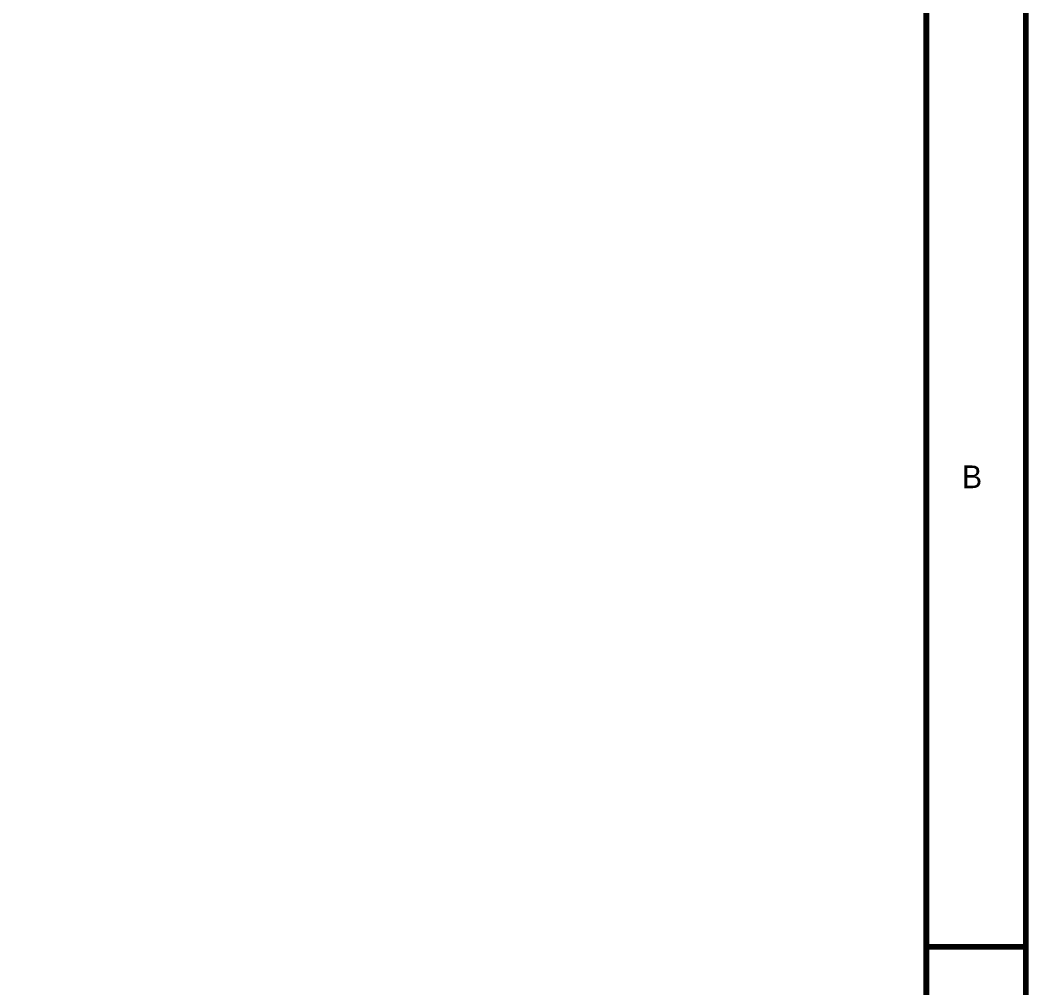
# Model space of a CAD drawing. Header units: inches. Extents: x 0 to 11.8, y 0 to 7.9.
# Drawn here: x 9.486 to 11.506, y 3.718 to 5.655 of the extents above; entities that cross this region are included whole.
import ezdxf

# ---------------------------------------------------------------- set-up
doc = ezdxf.new("R2010")
doc.units = ezdxf.units.IN
doc.header["$MEASUREMENT"] = 0
doc.layers.add('Sheet', color=255, linetype='Continuous')

msp = doc.modelspace()

# ---------------------------------------------------------------- linework, layer by layer
at = {"layer": 'Sheet'}
for points in [[(0, 7.5995, 0.0118, 0.0118, 0), (11.5, 7.5995, 0.0118, 0.0118, 0), (11.5, 0, 0.0118, 0.0118, 0), (0, 0, 0.0118, 0.0118, 0), (0, 7.5995, 0.0118, 0.0118, 0)], [(0, 7.5995, 0.0039, 0.0039, 0), (0, 0, 0.0039, 0.0039, 0), (11.5, 0, 0.0039, 0.0039, 0), (11.5, 7.5995, 0.0039, 0.0039, 0), (0, 7.5995, 0.0039, 0.0039, 0), (0, 7.5995, 0.0039, 0.0039, 0)], [(0.2, 7.3995, 0.0118, 0.0118, 0), (11.3005, 7.3995, 0.0118, 0.0118, 0), (11.3005, 0.2, 0.0118, 0.0118, 0), (0.2, 0.2, 0.0118, 0.0118, 0), (0.2, 7.3995, 0.0118, 0.0118, 0)], [(0.2, 7.3995, 0.0039, 0.0039, 0), (0.2, 0.2, 0.0039, 0.0039, 0), (11.3005, 0.2, 0.0039, 0.0039, 0), (11.3005, 7.3995, 0.0039, 0.0039, 0), (0.2, 7.3995, 0.0039, 0.0039, 0), (0.2, 7.3995, 0.0039, 0.0039, 0)]]:
    msp.add_lwpolyline(points, format="xyseb", close=True, dxfattribs=at)
msp.add_lwpolyline([(11.5, 3.8, 0.0118, 0.0118, 0), (11.3005, 3.8, 0.0118, 0.0118, 0)], format="xyseb", dxfattribs=at)

# ---------------------------------------------------------------- texts
msp.add_text('B', height=0.0455, dxfattribs=at).set_placement((11.3718, 4.718))

doc.saveas('drawing.dxf')
